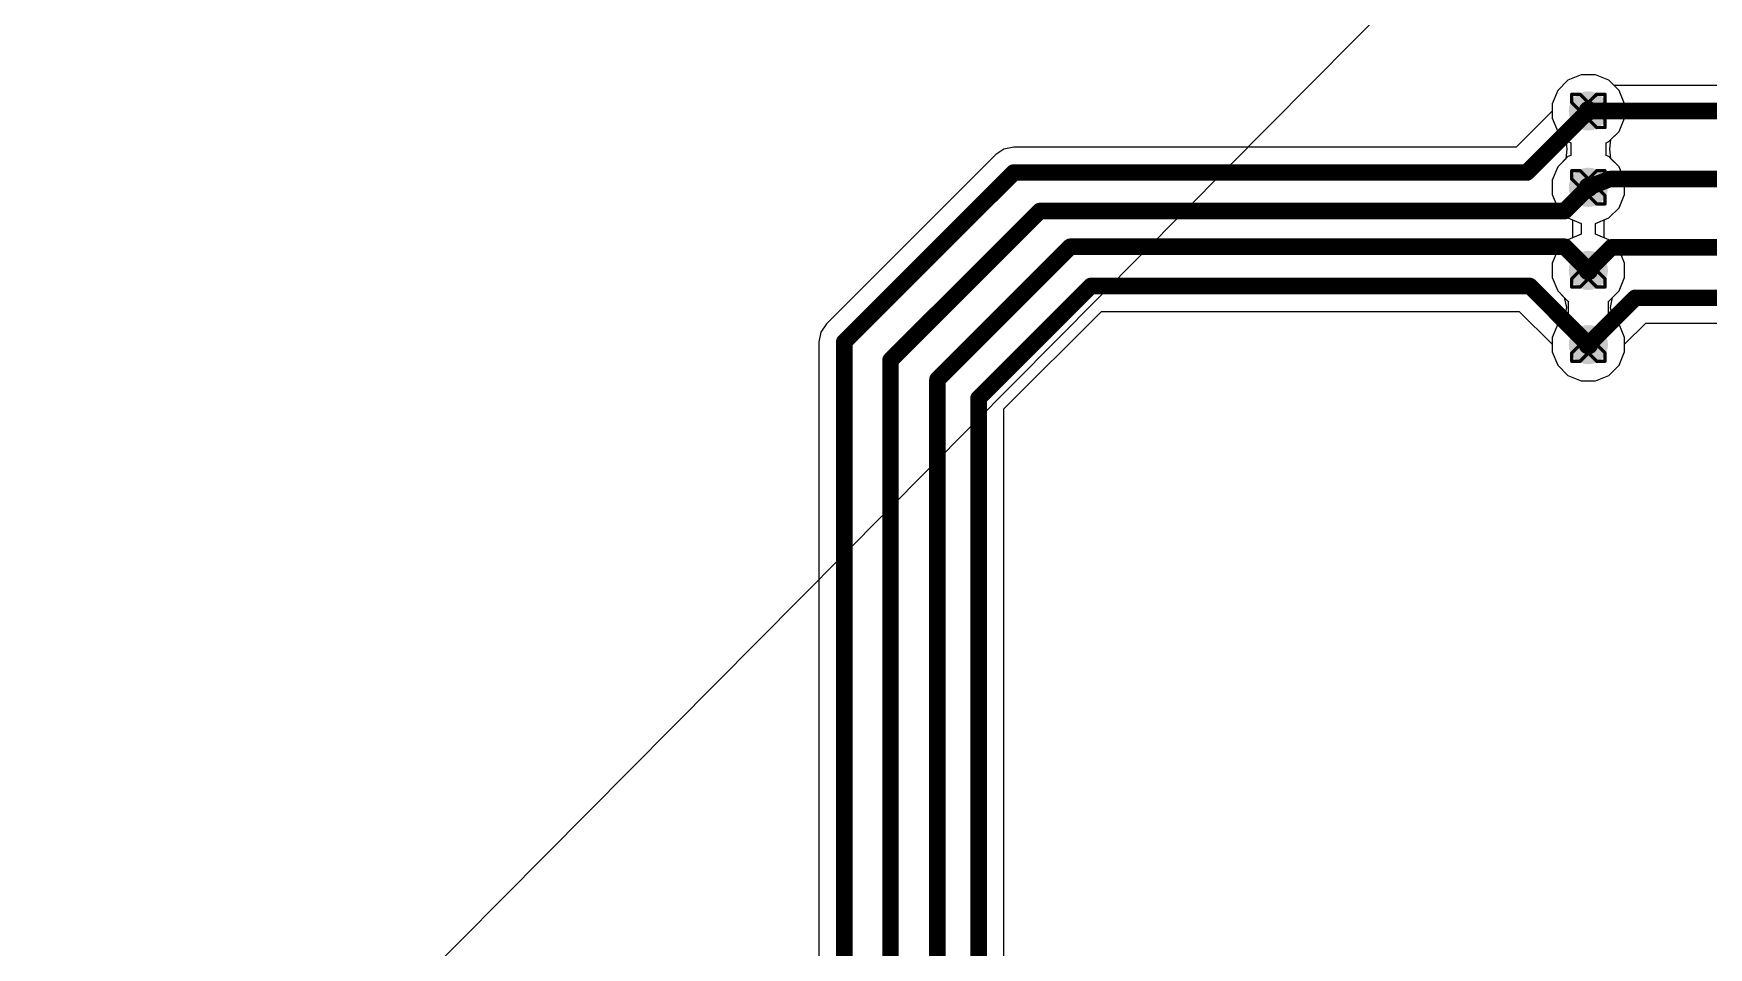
# Model space of a CAD drawing. Header units: inches. Extents: x -11 to 5379, y 0 to 5429.
# Drawn here: x 12.74 to 38.36, y 25.35 to 39.34 of the extents above; entities that cross this region are included whole.
import ezdxf

# ---------------------------------------------------------------- set-up
doc = ezdxf.new("R2010")
doc.units = ezdxf.units.IN
for name, color, linetype in [('Bottom Layer', 5, 'Continuous'), ('Bottom Solder', 6, 'Continuous'), ('Drill Drawing', 1, 'Continuous'), ('GND', 16, 'Continuous'), ('PWR', 76, 'Continuous'), ('Top Layer', 1, 'Continuous'), ('Top Solder', 216, 'Continuous'), ('Via Holes', 16, 'Continuous')]:
    doc.layers.add(name, color=color, linetype=linetype)

msp = doc.modelspace()

# ---------------------------------------------------------------- hatches: boundary and pattern name
at = {"layer": 'Bottom Layer'}
h = msp.add_hatch(color=5, dxfattribs=at)
edge = h.paths.add_edge_path()
edge.add_arc((36.525, 38.151), 0.3, 0, 360)
h = msp.add_hatch(color=5, dxfattribs=at)
edge = h.paths.add_edge_path()
edge.add_arc((36.525, 36.982), 0.3, 0, 360)
h = msp.add_hatch(color=5, dxfattribs=at)
edge = h.paths.add_edge_path()
edge.add_arc((36.525, 35.71), 0.3, 0, 360)
h = msp.add_hatch(color=5, dxfattribs=at)
edge = h.paths.add_edge_path()
edge.add_arc((36.525, 34.574), 0.3, 0, 360)
at = {"layer": 'GND'}
h = msp.add_hatch(color=16, dxfattribs=at)
edge = h.paths.add_edge_path()
edge.add_arc((36.525, 38.151), 0.3, 0, 360)
h = msp.add_hatch(color=16, dxfattribs=at)
edge = h.paths.add_edge_path()
edge.add_arc((36.525, 36.982), 0.3, 0, 360)
h = msp.add_hatch(color=16, dxfattribs=at)
edge = h.paths.add_edge_path()
edge.add_arc((36.525, 35.71), 0.3, 0, 360)
h = msp.add_hatch(color=16, dxfattribs=at)
edge = h.paths.add_edge_path()
edge.add_arc((36.525, 34.574), 0.3, 0, 360)
at = {"layer": 'PWR'}
h = msp.add_hatch(color=76, dxfattribs=at)
edge = h.paths.add_edge_path()
edge.add_arc((36.525, 38.151), 0.3, 0, 360)
h = msp.add_hatch(color=76, dxfattribs=at)
edge = h.paths.add_edge_path()
edge.add_arc((36.525, 36.982), 0.3, 0, 360)
h = msp.add_hatch(color=76, dxfattribs=at)
edge = h.paths.add_edge_path()
edge.add_arc((36.525, 35.71), 0.3, 0, 360)
h = msp.add_hatch(color=76, dxfattribs=at)
edge = h.paths.add_edge_path()
edge.add_arc((36.525, 34.574), 0.3, 0, 360)
at = {"layer": 'Top Layer'}
h = msp.add_hatch(color=1, dxfattribs=at)
edge = h.paths.add_edge_path()
edge.add_arc((36.525, 38.151), 0.3, 0, 360)
h = msp.add_hatch(color=1, dxfattribs=at)
edge = h.paths.add_edge_path()
edge.add_arc((36.525, 36.982), 0.3, 0, 360)
h = msp.add_hatch(color=1, dxfattribs=at)
edge = h.paths.add_edge_path()
edge.add_arc((36.525, 35.71), 0.3, 0, 360)
h = msp.add_hatch(color=1, dxfattribs=at)
edge = h.paths.add_edge_path()
edge.add_arc((36.525, 34.574), 0.3, 0, 360)
at = {"layer": 'Via Holes'}
h = msp.add_hatch(color=7, dxfattribs=at)
edge = h.paths.add_edge_path()
edge.add_arc((36.525, 38.151), 0.15, 0, 360)
h = msp.add_hatch(color=7, dxfattribs=at)
edge = h.paths.add_edge_path()
edge.add_arc((36.525, 36.982), 0.15, 0, 360)
h = msp.add_hatch(color=7, dxfattribs=at)
edge = h.paths.add_edge_path()
edge.add_arc((36.525, 35.71), 0.15, 0, 360)
h = msp.add_hatch(color=7, dxfattribs=at)
edge = h.paths.add_edge_path()
edge.add_arc((36.525, 34.574), 0.15, 0, 360)

# ---------------------------------------------------------------- linework, layer by layer
at = {"layer": 'Bottom Layer'}
for p, q in [((36.415, 38.705), (36.211, 38.62)), ((36.635, 38.705), (36.415, 38.705)), ((36.839, 38.62), (36.635, 38.705)), ((36.056, 38.465), (35.971, 38.261)), ((36.211, 38.62), (36.056, 38.465)), ((36.92, 38.539), (36.839, 38.62)), ((56.933, 38.539), (36.92, 38.539)), ((35.971, 38.261), (35.971, 38.041)), ((35.971, 38.041), (36.056, 37.837)), ((36.056, 37.837), (36.211, 37.681)), ((36.211, 37.681), (36.256, 37.663)), ((36.211, 37.452), (36.056, 37.296)), ((36.256, 37.47), (36.211, 37.452)), ((36.256, 37.663), (36.256, 37.47)), ((36.056, 37.296), (35.971, 37.093)), ((35.971, 37.093), (35.971, 36.872)), ((35.971, 36.872), (36.056, 36.669)), ((36.056, 36.669), (36.211, 36.513)), ((36.211, 36.513), (36.415, 36.428)), ((36.415, 36.428), (36.415, 36.264)), ((36.211, 36.18), (36.056, 36.024)), ((36.415, 36.264), (36.211, 36.18)), ((36.056, 36.024), (35.971, 35.82)), ((35.971, 35.82), (35.971, 35.6)), ((35.971, 35.6), (36.056, 35.396)), ((36.056, 35.396), (36.211, 35.24)), ((36.211, 35.24), (36.217, 35.238)), ((36.217, 35.238), (36.217, 35.046)), ((36.056, 34.888), (35.971, 34.684)), ((36.211, 35.044), (36.056, 34.888)), ((36.217, 35.046), (36.211, 35.044)), ((37.079, 34.579), (37.403, 34.902)), ((37.403, 34.902), (55.852, 34.902)), ((35.971, 34.684), (35.971, 34.464)), ((35.971, 34.464), (36.056, 34.26)), ((36.995, 34.26), (37.079, 34.464)), ((37.079, 34.464), (37.079, 34.579)), ((36.056, 34.26), (36.211, 34.104)), ((36.211, 34.104), (36.415, 34.02)), ((36.635, 34.02), (36.839, 34.104)), ((36.839, 34.104), (36.995, 34.26)), ((36.415, 34.02), (36.635, 34.02))]:
    msp.add_line(p, q, dxfattribs=at)
for points in [[(36.525, 38.151, 0.254, 0.254, 0), (57.328, 38.151, 0.254, 0.254, 0)], [(36.525, 36.982, 0.254, 0.254, 0), (36.847, 37.107, 0.254, 0.254, 0)], [(36.847, 37.107, 0.254, 0.254, 0), (57.328, 37.107, 0.254, 0.254, 0)], [(36.525, 35.71, 0.254, 0.254, 0), (36.878, 36.063, 0.254, 0.254, 0)], [(36.878, 36.063, 0.254, 0.254, 0), (57.328, 36.063, 0.254, 0.254, 0)], [(36.525, 34.574, 0.254, 0.254, 0), (37.242, 35.291, 0.254, 0.254, 0)], [(37.242, 35.291, 0.254, 0.254, 0), (56.013, 35.291, 0.254, 0.254, 0)]]:
    msp.add_lwpolyline(points, format="xyseb", dxfattribs=at)
for points in [[(36.462, 38.151, 0.127, 0.127, 1), (36.589, 38.151, 0.127, 0.127, 1)], [(36.783, 37.107, 0.127, 0.127, 1), (36.91, 37.107, 0.127, 0.127, 1)], [(36.783, 37.107, 0.127, 0.127, 1), (36.91, 37.107, 0.127, 0.127, 1)], [(36.462, 36.982, 0.127, 0.127, 1), (36.589, 36.982, 0.127, 0.127, 1)], [(36.815, 36.063, 0.127, 0.127, 1), (36.942, 36.063, 0.127, 0.127, 1)], [(36.815, 36.063, 0.127, 0.127, 1), (36.942, 36.063, 0.127, 0.127, 1)], [(36.462, 35.71, 0.127, 0.127, 1), (36.589, 35.71, 0.127, 0.127, 1)], [(37.179, 35.291, 0.127, 0.127, 1), (37.306, 35.291, 0.127, 0.127, 1)], [(37.179, 35.291, 0.127, 0.127, 1), (37.306, 35.291, 0.127, 0.127, 1)], [(36.462, 34.574, 0.127, 0.127, 1), (36.589, 34.574, 0.127, 0.127, 1)]]:
    msp.add_lwpolyline(points, format="xyseb", close=True, dxfattribs=at)
at = {"layer": 'Bottom Solder'}
msp.add_line((6.245, 12.319), (5379.208, 5429.208), dxfattribs=at)
at = {"layer": 'Drill Drawing'}
for points in [[(36.271, 38.278, 0.0508, 0.0508, 0), (36.271, 38.405, 0.0508, 0.0508, 0)], [(36.271, 38.405, 0.0508, 0.0508, 0), (36.398, 38.405, 0.0508, 0.0508, 0)], [(36.271, 38.278, 0.0508, 0.0508, 0), (36.398, 38.151, 0.0508, 0.0508, 0)], [(36.398, 38.405, 0.0508, 0.0508, 0), (36.525, 38.278, 0.0508, 0.0508, 0)], [(36.525, 38.278, 0.0508, 0.0508, 0), (36.652, 38.405, 0.0508, 0.0508, 0)], [(36.652, 38.405, 0.0508, 0.0508, 0), (36.779, 38.405, 0.0508, 0.0508, 0)], [(36.652, 38.151, 0.0508, 0.0508, 0), (36.779, 38.278, 0.0508, 0.0508, 0)], [(36.779, 38.278, 0.0508, 0.0508, 0), (36.779, 38.405, 0.0508, 0.0508, 0)], [(36.271, 38.024, 0.0508, 0.0508, 0), (36.398, 38.151, 0.0508, 0.0508, 0)], [(36.271, 37.897, 0.0508, 0.0508, 0), (36.271, 38.024, 0.0508, 0.0508, 0)], [(36.271, 37.897, 0.0508, 0.0508, 0), (36.398, 37.897, 0.0508, 0.0508, 0)], [(36.398, 37.897, 0.0508, 0.0508, 0), (36.525, 38.024, 0.0508, 0.0508, 0)], [(36.525, 38.024, 0.0508, 0.0508, 0), (36.652, 37.897, 0.0508, 0.0508, 0)], [(36.652, 38.151, 0.0508, 0.0508, 0), (36.779, 38.024, 0.0508, 0.0508, 0)], [(36.652, 37.897, 0.0508, 0.0508, 0), (36.779, 37.897, 0.0508, 0.0508, 0)], [(36.779, 37.897, 0.0508, 0.0508, 0), (36.779, 38.024, 0.0508, 0.0508, 0)], [(36.271, 37.109, 0.0508, 0.0508, 0), (36.271, 37.236, 0.0508, 0.0508, 0)], [(36.271, 37.236, 0.0508, 0.0508, 0), (36.398, 37.236, 0.0508, 0.0508, 0)], [(36.398, 37.236, 0.0508, 0.0508, 0), (36.525, 37.109, 0.0508, 0.0508, 0)], [(36.525, 37.109, 0.0508, 0.0508, 0), (36.652, 37.236, 0.0508, 0.0508, 0)], [(36.652, 37.236, 0.0508, 0.0508, 0), (36.779, 37.236, 0.0508, 0.0508, 0)], [(36.779, 37.109, 0.0508, 0.0508, 0), (36.779, 37.236, 0.0508, 0.0508, 0)], [(36.271, 37.109, 0.0508, 0.0508, 0), (36.398, 36.982, 0.0508, 0.0508, 0)], [(36.271, 36.855, 0.0508, 0.0508, 0), (36.398, 36.982, 0.0508, 0.0508, 0)], [(36.652, 36.982, 0.0508, 0.0508, 0), (36.779, 37.109, 0.0508, 0.0508, 0)], [(36.652, 36.982, 0.0508, 0.0508, 0), (36.779, 36.855, 0.0508, 0.0508, 0)], [(36.271, 36.728, 0.0508, 0.0508, 0), (36.271, 36.855, 0.0508, 0.0508, 0)], [(36.271, 36.728, 0.0508, 0.0508, 0), (36.398, 36.728, 0.0508, 0.0508, 0)], [(36.398, 36.728, 0.0508, 0.0508, 0), (36.525, 36.855, 0.0508, 0.0508, 0)], [(36.525, 36.855, 0.0508, 0.0508, 0), (36.652, 36.728, 0.0508, 0.0508, 0)], [(36.652, 36.728, 0.0508, 0.0508, 0), (36.779, 36.728, 0.0508, 0.0508, 0)], [(36.779, 36.728, 0.0508, 0.0508, 0), (36.779, 36.855, 0.0508, 0.0508, 0)], [(36.271, 35.837, 0.0508, 0.0508, 0), (36.271, 35.964, 0.0508, 0.0508, 0)], [(36.271, 35.964, 0.0508, 0.0508, 0), (36.398, 35.964, 0.0508, 0.0508, 0)], [(36.398, 35.964, 0.0508, 0.0508, 0), (36.525, 35.837, 0.0508, 0.0508, 0)], [(36.525, 35.837, 0.0508, 0.0508, 0), (36.652, 35.964, 0.0508, 0.0508, 0)], [(36.652, 35.964, 0.0508, 0.0508, 0), (36.779, 35.964, 0.0508, 0.0508, 0)], [(36.779, 35.837, 0.0508, 0.0508, 0), (36.779, 35.964, 0.0508, 0.0508, 0)], [(36.271, 35.837, 0.0508, 0.0508, 0), (36.398, 35.71, 0.0508, 0.0508, 0)], [(36.271, 35.583, 0.0508, 0.0508, 0), (36.398, 35.71, 0.0508, 0.0508, 0)], [(36.652, 35.71, 0.0508, 0.0508, 0), (36.779, 35.837, 0.0508, 0.0508, 0)], [(36.652, 35.71, 0.0508, 0.0508, 0), (36.779, 35.583, 0.0508, 0.0508, 0)], [(36.271, 35.456, 0.0508, 0.0508, 0), (36.271, 35.583, 0.0508, 0.0508, 0)], [(36.271, 35.456, 0.0508, 0.0508, 0), (36.398, 35.456, 0.0508, 0.0508, 0)], [(36.398, 35.456, 0.0508, 0.0508, 0), (36.525, 35.583, 0.0508, 0.0508, 0)], [(36.525, 35.583, 0.0508, 0.0508, 0), (36.652, 35.456, 0.0508, 0.0508, 0)], [(36.652, 35.456, 0.0508, 0.0508, 0), (36.779, 35.456, 0.0508, 0.0508, 0)], [(36.779, 35.456, 0.0508, 0.0508, 0), (36.779, 35.583, 0.0508, 0.0508, 0)], [(36.271, 34.701, 0.0508, 0.0508, 0), (36.271, 34.828, 0.0508, 0.0508, 0)], [(36.271, 34.828, 0.0508, 0.0508, 0), (36.398, 34.828, 0.0508, 0.0508, 0)], [(36.398, 34.828, 0.0508, 0.0508, 0), (36.525, 34.701, 0.0508, 0.0508, 0)], [(36.525, 34.701, 0.0508, 0.0508, 0), (36.652, 34.828, 0.0508, 0.0508, 0)], [(36.652, 34.828, 0.0508, 0.0508, 0), (36.779, 34.828, 0.0508, 0.0508, 0)], [(36.779, 34.701, 0.0508, 0.0508, 0), (36.779, 34.828, 0.0508, 0.0508, 0)], [(36.271, 34.701, 0.0508, 0.0508, 0), (36.398, 34.574, 0.0508, 0.0508, 0)], [(36.271, 34.447, 0.0508, 0.0508, 0), (36.398, 34.574, 0.0508, 0.0508, 0)], [(36.652, 34.574, 0.0508, 0.0508, 0), (36.779, 34.701, 0.0508, 0.0508, 0)], [(36.652, 34.574, 0.0508, 0.0508, 0), (36.779, 34.447, 0.0508, 0.0508, 0)], [(36.271, 34.32, 0.0508, 0.0508, 0), (36.271, 34.447, 0.0508, 0.0508, 0)], [(36.271, 34.32, 0.0508, 0.0508, 0), (36.398, 34.32, 0.0508, 0.0508, 0)], [(36.398, 34.32, 0.0508, 0.0508, 0), (36.525, 34.447, 0.0508, 0.0508, 0)], [(36.525, 34.447, 0.0508, 0.0508, 0), (36.652, 34.32, 0.0508, 0.0508, 0)], [(36.652, 34.32, 0.0508, 0.0508, 0), (36.779, 34.32, 0.0508, 0.0508, 0)], [(36.779, 34.32, 0.0508, 0.0508, 0), (36.779, 34.447, 0.0508, 0.0508, 0)]]:
    msp.add_lwpolyline(points, format="xyseb", dxfattribs=at)
for points in [[(36.258, 38.405, 0.0254, 0.0254, 1), (36.284, 38.405, 0.0254, 0.0254, 1)], [(36.258, 38.405, 0.0254, 0.0254, 1), (36.284, 38.405, 0.0254, 0.0254, 1)], [(36.258, 38.278, 0.0254, 0.0254, 1), (36.284, 38.278, 0.0254, 0.0254, 1)], [(36.258, 38.278, 0.0254, 0.0254, 1), (36.284, 38.278, 0.0254, 0.0254, 1)], [(36.386, 38.405, 0.0254, 0.0254, 1), (36.411, 38.405, 0.0254, 0.0254, 1)], [(36.386, 38.405, 0.0254, 0.0254, 1), (36.411, 38.405, 0.0254, 0.0254, 1)], [(36.513, 38.278, 0.0254, 0.0254, 1), (36.538, 38.278, 0.0254, 0.0254, 1)], [(36.513, 38.278, 0.0254, 0.0254, 1), (36.538, 38.278, 0.0254, 0.0254, 1)], [(36.639, 38.405, 0.0254, 0.0254, 1), (36.665, 38.405, 0.0254, 0.0254, 1)], [(36.639, 38.405, 0.0254, 0.0254, 1), (36.665, 38.405, 0.0254, 0.0254, 1)], [(36.767, 38.405, 0.0254, 0.0254, 1), (36.792, 38.405, 0.0254, 0.0254, 1)], [(36.767, 38.405, 0.0254, 0.0254, 1), (36.792, 38.405, 0.0254, 0.0254, 1)], [(36.767, 38.278, 0.0254, 0.0254, 1), (36.792, 38.278, 0.0254, 0.0254, 1)], [(36.767, 38.278, 0.0254, 0.0254, 1), (36.792, 38.278, 0.0254, 0.0254, 1)], [(36.258, 38.024, 0.0254, 0.0254, 1), (36.284, 38.024, 0.0254, 0.0254, 1)], [(36.258, 38.024, 0.0254, 0.0254, 1), (36.284, 38.024, 0.0254, 0.0254, 1)], [(36.258, 37.897, 0.0254, 0.0254, 1), (36.284, 37.897, 0.0254, 0.0254, 1)], [(36.258, 37.897, 0.0254, 0.0254, 1), (36.284, 37.897, 0.0254, 0.0254, 1)], [(36.386, 38.151, 0.0254, 0.0254, 1), (36.411, 38.151, 0.0254, 0.0254, 1)], [(36.386, 38.151, 0.0254, 0.0254, 1), (36.411, 38.151, 0.0254, 0.0254, 1)], [(36.386, 37.897, 0.0254, 0.0254, 1), (36.411, 37.897, 0.0254, 0.0254, 1)], [(36.386, 37.897, 0.0254, 0.0254, 1), (36.411, 37.897, 0.0254, 0.0254, 1)], [(36.513, 38.024, 0.0254, 0.0254, 1), (36.538, 38.024, 0.0254, 0.0254, 1)], [(36.513, 38.024, 0.0254, 0.0254, 1), (36.538, 38.024, 0.0254, 0.0254, 1)], [(36.639, 38.151, 0.0254, 0.0254, 1), (36.665, 38.151, 0.0254, 0.0254, 1)], [(36.639, 38.151, 0.0254, 0.0254, 1), (36.665, 38.151, 0.0254, 0.0254, 1)], [(36.639, 37.897, 0.0254, 0.0254, 1), (36.665, 37.897, 0.0254, 0.0254, 1)], [(36.639, 37.897, 0.0254, 0.0254, 1), (36.665, 37.897, 0.0254, 0.0254, 1)], [(36.767, 38.024, 0.0254, 0.0254, 1), (36.792, 38.024, 0.0254, 0.0254, 1)], [(36.767, 38.024, 0.0254, 0.0254, 1), (36.792, 38.024, 0.0254, 0.0254, 1)], [(36.767, 37.897, 0.0254, 0.0254, 1), (36.792, 37.897, 0.0254, 0.0254, 1)], [(36.767, 37.897, 0.0254, 0.0254, 1), (36.792, 37.897, 0.0254, 0.0254, 1)], [(36.258, 37.236, 0.0254, 0.0254, 1), (36.284, 37.236, 0.0254, 0.0254, 1)], [(36.258, 37.236, 0.0254, 0.0254, 1), (36.284, 37.236, 0.0254, 0.0254, 1)], [(36.386, 37.236, 0.0254, 0.0254, 1), (36.411, 37.236, 0.0254, 0.0254, 1)], [(36.386, 37.236, 0.0254, 0.0254, 1), (36.411, 37.236, 0.0254, 0.0254, 1)], [(36.639, 37.236, 0.0254, 0.0254, 1), (36.665, 37.236, 0.0254, 0.0254, 1)], [(36.639, 37.236, 0.0254, 0.0254, 1), (36.665, 37.236, 0.0254, 0.0254, 1)], [(36.767, 37.236, 0.0254, 0.0254, 1), (36.792, 37.236, 0.0254, 0.0254, 1)], [(36.767, 37.236, 0.0254, 0.0254, 1), (36.792, 37.236, 0.0254, 0.0254, 1)], [(36.258, 37.109, 0.0254, 0.0254, 1), (36.284, 37.109, 0.0254, 0.0254, 1)], [(36.258, 37.109, 0.0254, 0.0254, 1), (36.284, 37.109, 0.0254, 0.0254, 1)], [(36.386, 36.982, 0.0254, 0.0254, 1), (36.411, 36.982, 0.0254, 0.0254, 1)], [(36.386, 36.982, 0.0254, 0.0254, 1), (36.411, 36.982, 0.0254, 0.0254, 1)], [(36.513, 37.109, 0.0254, 0.0254, 1), (36.538, 37.109, 0.0254, 0.0254, 1)], [(36.513, 37.109, 0.0254, 0.0254, 1), (36.538, 37.109, 0.0254, 0.0254, 1)], [(36.639, 36.982, 0.0254, 0.0254, 1), (36.665, 36.982, 0.0254, 0.0254, 1)], [(36.639, 36.982, 0.0254, 0.0254, 1), (36.665, 36.982, 0.0254, 0.0254, 1)], [(36.767, 37.109, 0.0254, 0.0254, 1), (36.792, 37.109, 0.0254, 0.0254, 1)], [(36.767, 37.109, 0.0254, 0.0254, 1), (36.792, 37.109, 0.0254, 0.0254, 1)], [(36.258, 36.855, 0.0254, 0.0254, 1), (36.284, 36.855, 0.0254, 0.0254, 1)], [(36.258, 36.855, 0.0254, 0.0254, 1), (36.284, 36.855, 0.0254, 0.0254, 1)], [(36.258, 36.728, 0.0254, 0.0254, 1), (36.284, 36.728, 0.0254, 0.0254, 1)], [(36.258, 36.728, 0.0254, 0.0254, 1), (36.284, 36.728, 0.0254, 0.0254, 1)], [(36.386, 36.728, 0.0254, 0.0254, 1), (36.411, 36.728, 0.0254, 0.0254, 1)], [(36.386, 36.728, 0.0254, 0.0254, 1), (36.411, 36.728, 0.0254, 0.0254, 1)], [(36.513, 36.855, 0.0254, 0.0254, 1), (36.538, 36.855, 0.0254, 0.0254, 1)], [(36.513, 36.855, 0.0254, 0.0254, 1), (36.538, 36.855, 0.0254, 0.0254, 1)], [(36.639, 36.728, 0.0254, 0.0254, 1), (36.665, 36.728, 0.0254, 0.0254, 1)], [(36.639, 36.728, 0.0254, 0.0254, 1), (36.665, 36.728, 0.0254, 0.0254, 1)], [(36.767, 36.855, 0.0254, 0.0254, 1), (36.792, 36.855, 0.0254, 0.0254, 1)], [(36.767, 36.855, 0.0254, 0.0254, 1), (36.792, 36.855, 0.0254, 0.0254, 1)], [(36.767, 36.728, 0.0254, 0.0254, 1), (36.792, 36.728, 0.0254, 0.0254, 1)], [(36.767, 36.728, 0.0254, 0.0254, 1), (36.792, 36.728, 0.0254, 0.0254, 1)], [(36.258, 35.964, 0.0254, 0.0254, 1), (36.284, 35.964, 0.0254, 0.0254, 1)], [(36.258, 35.964, 0.0254, 0.0254, 1), (36.284, 35.964, 0.0254, 0.0254, 1)], [(36.386, 35.964, 0.0254, 0.0254, 1), (36.411, 35.964, 0.0254, 0.0254, 1)], [(36.386, 35.964, 0.0254, 0.0254, 1), (36.411, 35.964, 0.0254, 0.0254, 1)], [(36.639, 35.964, 0.0254, 0.0254, 1), (36.665, 35.964, 0.0254, 0.0254, 1)], [(36.639, 35.964, 0.0254, 0.0254, 1), (36.665, 35.964, 0.0254, 0.0254, 1)], [(36.767, 35.964, 0.0254, 0.0254, 1), (36.792, 35.964, 0.0254, 0.0254, 1)], [(36.767, 35.964, 0.0254, 0.0254, 1), (36.792, 35.964, 0.0254, 0.0254, 1)], [(36.258, 35.837, 0.0254, 0.0254, 1), (36.284, 35.837, 0.0254, 0.0254, 1)], [(36.258, 35.837, 0.0254, 0.0254, 1), (36.284, 35.837, 0.0254, 0.0254, 1)], [(36.386, 35.71, 0.0254, 0.0254, 1), (36.411, 35.71, 0.0254, 0.0254, 1)], [(36.386, 35.71, 0.0254, 0.0254, 1), (36.411, 35.71, 0.0254, 0.0254, 1)], [(36.513, 35.837, 0.0254, 0.0254, 1), (36.538, 35.837, 0.0254, 0.0254, 1)], [(36.513, 35.837, 0.0254, 0.0254, 1), (36.538, 35.837, 0.0254, 0.0254, 1)], [(36.639, 35.71, 0.0254, 0.0254, 1), (36.665, 35.71, 0.0254, 0.0254, 1)], [(36.639, 35.71, 0.0254, 0.0254, 1), (36.665, 35.71, 0.0254, 0.0254, 1)], [(36.767, 35.837, 0.0254, 0.0254, 1), (36.792, 35.837, 0.0254, 0.0254, 1)], [(36.767, 35.837, 0.0254, 0.0254, 1), (36.792, 35.837, 0.0254, 0.0254, 1)], [(36.258, 35.583, 0.0254, 0.0254, 1), (36.284, 35.583, 0.0254, 0.0254, 1)], [(36.258, 35.583, 0.0254, 0.0254, 1), (36.284, 35.583, 0.0254, 0.0254, 1)], [(36.258, 35.456, 0.0254, 0.0254, 1), (36.284, 35.456, 0.0254, 0.0254, 1)], [(36.258, 35.456, 0.0254, 0.0254, 1), (36.284, 35.456, 0.0254, 0.0254, 1)], [(36.386, 35.456, 0.0254, 0.0254, 1), (36.411, 35.456, 0.0254, 0.0254, 1)], [(36.386, 35.456, 0.0254, 0.0254, 1), (36.411, 35.456, 0.0254, 0.0254, 1)], [(36.513, 35.583, 0.0254, 0.0254, 1), (36.538, 35.583, 0.0254, 0.0254, 1)], [(36.513, 35.583, 0.0254, 0.0254, 1), (36.538, 35.583, 0.0254, 0.0254, 1)], [(36.639, 35.456, 0.0254, 0.0254, 1), (36.665, 35.456, 0.0254, 0.0254, 1)], [(36.639, 35.456, 0.0254, 0.0254, 1), (36.665, 35.456, 0.0254, 0.0254, 1)], [(36.767, 35.583, 0.0254, 0.0254, 1), (36.792, 35.583, 0.0254, 0.0254, 1)], [(36.767, 35.583, 0.0254, 0.0254, 1), (36.792, 35.583, 0.0254, 0.0254, 1)], [(36.767, 35.456, 0.0254, 0.0254, 1), (36.792, 35.456, 0.0254, 0.0254, 1)], [(36.767, 35.456, 0.0254, 0.0254, 1), (36.792, 35.456, 0.0254, 0.0254, 1)], [(36.258, 34.828, 0.0254, 0.0254, 1), (36.284, 34.828, 0.0254, 0.0254, 1)], [(36.258, 34.828, 0.0254, 0.0254, 1), (36.284, 34.828, 0.0254, 0.0254, 1)], [(36.386, 34.828, 0.0254, 0.0254, 1), (36.411, 34.828, 0.0254, 0.0254, 1)], [(36.386, 34.828, 0.0254, 0.0254, 1), (36.411, 34.828, 0.0254, 0.0254, 1)], [(36.639, 34.828, 0.0254, 0.0254, 1), (36.665, 34.828, 0.0254, 0.0254, 1)], [(36.639, 34.828, 0.0254, 0.0254, 1), (36.665, 34.828, 0.0254, 0.0254, 1)], [(36.767, 34.828, 0.0254, 0.0254, 1), (36.792, 34.828, 0.0254, 0.0254, 1)], [(36.767, 34.828, 0.0254, 0.0254, 1), (36.792, 34.828, 0.0254, 0.0254, 1)], [(36.258, 34.701, 0.0254, 0.0254, 1), (36.284, 34.701, 0.0254, 0.0254, 1)], [(36.258, 34.701, 0.0254, 0.0254, 1), (36.284, 34.701, 0.0254, 0.0254, 1)], [(36.386, 34.574, 0.0254, 0.0254, 1), (36.411, 34.574, 0.0254, 0.0254, 1)], [(36.386, 34.574, 0.0254, 0.0254, 1), (36.411, 34.574, 0.0254, 0.0254, 1)], [(36.513, 34.701, 0.0254, 0.0254, 1), (36.538, 34.701, 0.0254, 0.0254, 1)], [(36.513, 34.701, 0.0254, 0.0254, 1), (36.538, 34.701, 0.0254, 0.0254, 1)], [(36.639, 34.574, 0.0254, 0.0254, 1), (36.665, 34.574, 0.0254, 0.0254, 1)], [(36.639, 34.574, 0.0254, 0.0254, 1), (36.665, 34.574, 0.0254, 0.0254, 1)], [(36.767, 34.701, 0.0254, 0.0254, 1), (36.792, 34.701, 0.0254, 0.0254, 1)], [(36.767, 34.701, 0.0254, 0.0254, 1), (36.792, 34.701, 0.0254, 0.0254, 1)], [(36.258, 34.447, 0.0254, 0.0254, 1), (36.284, 34.447, 0.0254, 0.0254, 1)], [(36.258, 34.447, 0.0254, 0.0254, 1), (36.284, 34.447, 0.0254, 0.0254, 1)], [(36.258, 34.32, 0.0254, 0.0254, 1), (36.284, 34.32, 0.0254, 0.0254, 1)], [(36.258, 34.32, 0.0254, 0.0254, 1), (36.284, 34.32, 0.0254, 0.0254, 1)], [(36.386, 34.32, 0.0254, 0.0254, 1), (36.411, 34.32, 0.0254, 0.0254, 1)], [(36.386, 34.32, 0.0254, 0.0254, 1), (36.411, 34.32, 0.0254, 0.0254, 1)], [(36.513, 34.447, 0.0254, 0.0254, 1), (36.538, 34.447, 0.0254, 0.0254, 1)], [(36.513, 34.447, 0.0254, 0.0254, 1), (36.538, 34.447, 0.0254, 0.0254, 1)], [(36.639, 34.32, 0.0254, 0.0254, 1), (36.665, 34.32, 0.0254, 0.0254, 1)], [(36.639, 34.32, 0.0254, 0.0254, 1), (36.665, 34.32, 0.0254, 0.0254, 1)], [(36.767, 34.447, 0.0254, 0.0254, 1), (36.792, 34.447, 0.0254, 0.0254, 1)], [(36.767, 34.447, 0.0254, 0.0254, 1), (36.792, 34.447, 0.0254, 0.0254, 1)], [(36.767, 34.32, 0.0254, 0.0254, 1), (36.792, 34.32, 0.0254, 0.0254, 1)], [(36.767, 34.32, 0.0254, 0.0254, 1), (36.792, 34.32, 0.0254, 0.0254, 1)]]:
    msp.add_lwpolyline(points, format="xyseb", close=True, dxfattribs=at)
at = {"layer": 'GND'}
for p, q in [((36.415, 38.705), (36.211, 38.62)), ((36.635, 38.705), (36.415, 38.705)), ((36.839, 38.62), (36.635, 38.705)), ((36.056, 38.465), (35.971, 38.261)), ((36.211, 38.62), (36.056, 38.465)), ((36.995, 38.465), (36.839, 38.62)), ((37.079, 38.261), (36.995, 38.465)), ((35.971, 38.261), (35.971, 38.041)), ((37.079, 38.041), (37.079, 38.261)), ((35.971, 38.041), (36.056, 37.837)), ((36.995, 37.837), (37.079, 38.041)), ((36.056, 37.837), (36.179, 37.714)), ((36.179, 37.714), (36.197, 37.567)), ((36.853, 37.567), (36.871, 37.714)), ((36.871, 37.714), (36.995, 37.837)), ((36.179, 37.42), (36.056, 37.296)), ((36.197, 37.567), (36.179, 37.42)), ((36.871, 37.42), (36.853, 37.567)), ((36.995, 37.296), (36.871, 37.42)), ((36.056, 37.296), (35.971, 37.093)), ((37.079, 37.093), (36.995, 37.296)), ((35.971, 37.093), (35.971, 36.872)), ((37.079, 36.872), (37.079, 37.093)), ((35.971, 36.872), (36.056, 36.669)), ((36.056, 36.669), (36.211, 36.513)), ((36.839, 36.513), (36.995, 36.669)), ((36.995, 36.669), (37.079, 36.872)), ((36.211, 36.513), (36.282, 36.484)), ((36.282, 36.484), (36.282, 36.209)), ((36.769, 36.484), (36.839, 36.513)), ((36.769, 36.209), (36.769, 36.484)), ((36.211, 36.18), (36.056, 36.024)), ((36.282, 36.209), (36.211, 36.18)), ((36.839, 36.18), (36.769, 36.209)), ((36.995, 36.024), (36.839, 36.18)), ((36.056, 36.024), (35.971, 35.82)), ((37.079, 35.82), (36.995, 36.024)), ((35.971, 35.82), (35.971, 35.6)), ((37.079, 35.6), (37.079, 35.82)), ((35.971, 35.6), (36.056, 35.396)), ((36.056, 35.396), (36.156, 35.296)), ((36.894, 35.296), (36.995, 35.396)), ((36.995, 35.396), (37.079, 35.6)), ((36.156, 35.296), (36.19, 35.142)), ((36.19, 35.142), (36.156, 34.988)), ((36.861, 35.142), (36.894, 35.296)), ((36.894, 34.988), (36.861, 35.142)), ((36.056, 34.888), (35.971, 34.684)), ((36.156, 34.988), (36.056, 34.888)), ((36.995, 34.888), (36.894, 34.988)), ((37.079, 34.684), (36.995, 34.888)), ((35.971, 34.684), (35.971, 34.464)), ((37.079, 34.464), (37.079, 34.684)), ((35.971, 34.464), (36.056, 34.26)), ((36.995, 34.26), (37.079, 34.464)), ((36.056, 34.26), (36.211, 34.104)), ((36.211, 34.104), (36.415, 34.02)), ((36.635, 34.02), (36.839, 34.104)), ((36.839, 34.104), (36.995, 34.26)), ((36.415, 34.02), (36.635, 34.02))]:
    msp.add_line(p, q, dxfattribs=at)
at = {"layer": 'PWR'}
for p, q in [((36.415, 38.705), (36.211, 38.62)), ((36.635, 38.705), (36.415, 38.705)), ((36.839, 38.62), (36.635, 38.705)), ((36.056, 38.465), (35.971, 38.261)), ((36.211, 38.62), (36.056, 38.465)), ((36.995, 38.465), (36.839, 38.62)), ((37.079, 38.261), (36.995, 38.465)), ((35.971, 38.261), (35.971, 38.041)), ((37.079, 38.041), (37.079, 38.261)), ((35.971, 38.041), (36.056, 37.837)), ((36.995, 37.837), (37.079, 38.041)), ((36.056, 37.837), (36.179, 37.714)), ((36.179, 37.714), (36.197, 37.567)), ((36.853, 37.567), (36.871, 37.714)), ((36.871, 37.714), (36.995, 37.837)), ((36.179, 37.42), (36.056, 37.296)), ((36.197, 37.567), (36.179, 37.42)), ((36.871, 37.42), (36.853, 37.567)), ((36.995, 37.296), (36.871, 37.42)), ((36.056, 37.296), (35.971, 37.093)), ((37.079, 37.093), (36.995, 37.296)), ((35.971, 37.093), (35.971, 36.872)), ((37.079, 36.872), (37.079, 37.093)), ((35.971, 36.872), (36.056, 36.669)), ((36.056, 36.669), (36.211, 36.513)), ((36.839, 36.513), (36.995, 36.669)), ((36.995, 36.669), (37.079, 36.872)), ((36.211, 36.513), (36.282, 36.484)), ((36.282, 36.484), (36.282, 36.209)), ((36.769, 36.484), (36.839, 36.513)), ((36.769, 36.209), (36.769, 36.484)), ((36.211, 36.18), (36.056, 36.024)), ((36.282, 36.209), (36.211, 36.18)), ((36.839, 36.18), (36.769, 36.209)), ((36.995, 36.024), (36.839, 36.18)), ((36.056, 36.024), (35.971, 35.82)), ((37.079, 35.82), (36.995, 36.024)), ((35.971, 35.82), (35.971, 35.6)), ((37.079, 35.6), (37.079, 35.82)), ((35.971, 35.6), (36.056, 35.396)), ((36.056, 35.396), (36.156, 35.296)), ((36.894, 35.296), (36.995, 35.396)), ((36.995, 35.396), (37.079, 35.6)), ((36.156, 35.296), (36.19, 35.142)), ((36.19, 35.142), (36.156, 34.988)), ((36.861, 35.142), (36.894, 35.296)), ((36.894, 34.988), (36.861, 35.142)), ((36.056, 34.888), (35.971, 34.684)), ((36.156, 34.988), (36.056, 34.888)), ((36.995, 34.888), (36.894, 34.988)), ((37.079, 34.684), (36.995, 34.888)), ((35.971, 34.684), (35.971, 34.464)), ((37.079, 34.464), (37.079, 34.684)), ((35.971, 34.464), (36.056, 34.26)), ((36.995, 34.26), (37.079, 34.464)), ((36.056, 34.26), (36.211, 34.104)), ((36.211, 34.104), (36.415, 34.02)), ((36.635, 34.02), (36.839, 34.104)), ((36.839, 34.104), (36.995, 34.26)), ((36.415, 34.02), (36.635, 34.02))]:
    msp.add_line(p, q, dxfattribs=at)
at = {"layer": 'Top Layer'}
for p, q in [((36.415, 38.705), (36.211, 38.62)), ((36.635, 38.705), (36.415, 38.705)), ((36.839, 38.62), (36.635, 38.705)), ((36.056, 38.465), (35.971, 38.261)), ((36.211, 38.62), (36.056, 38.465)), ((36.995, 38.465), (36.839, 38.62)), ((37.079, 38.261), (36.995, 38.465)), ((35.971, 38.261), (35.971, 38.146)), ((37.079, 38.041), (37.079, 38.261)), ((35.971, 38.146), (35.422, 37.597)), ((36.995, 37.837), (37.079, 38.041)), ((36.795, 37.663), (36.839, 37.681)), ((36.839, 37.681), (36.995, 37.837)), ((27.46, 37.483), (24.869, 34.892)), ((27.586, 37.567), (27.46, 37.483)), ((27.735, 37.597), (27.586, 37.567)), ((35.422, 37.597), (27.735, 37.597)), ((36.795, 37.47), (36.795, 37.663)), ((36.839, 37.452), (36.795, 37.47)), ((36.995, 37.296), (36.839, 37.452)), ((37.079, 37.093), (36.995, 37.296)), ((37.079, 36.872), (37.079, 37.093)), ((36.839, 36.513), (36.995, 36.669)), ((36.995, 36.669), (37.079, 36.872)), ((36.635, 36.428), (36.839, 36.513)), ((36.635, 36.264), (36.635, 36.428)), ((36.839, 36.18), (36.635, 36.264)), ((36.995, 36.024), (36.839, 36.18)), ((37.079, 35.82), (36.995, 36.024)), ((37.079, 35.6), (37.079, 35.82)), ((36.839, 35.24), (36.995, 35.396)), ((36.995, 35.396), (37.079, 35.6)), ((36.834, 35.238), (36.839, 35.24)), ((36.834, 35.046), (36.834, 35.238)), ((24.869, 34.892), (24.785, 34.766)), ((27.586, 33.593), (29.077, 35.083)), ((29.077, 35.083), (35.467, 35.083)), ((35.467, 35.083), (35.971, 34.579)), ((36.839, 35.044), (36.834, 35.046)), ((36.995, 34.888), (36.839, 35.044)), ((37.079, 34.684), (36.995, 34.888)), ((24.785, 34.766), (24.755, 34.617)), ((24.755, 34.617), (24.755, 24.466)), ((37.079, 34.464), (37.079, 34.684)), ((35.971, 34.579), (35.971, 34.464)), ((35.971, 34.464), (36.056, 34.26)), ((36.995, 34.26), (37.079, 34.464)), ((36.056, 34.26), (36.211, 34.104)), ((36.211, 34.104), (36.415, 34.02)), ((36.635, 34.02), (36.839, 34.104)), ((36.839, 34.104), (36.995, 34.26)), ((36.415, 34.02), (36.635, 34.02)), ((27.586, 24.501), (27.586, 33.593))]:
    msp.add_line(p, q, dxfattribs=at)
for points in [[(35.583, 37.208, 0.254, 0.254, 0), (36.525, 38.151, 0.254, 0.254, 0)], [(25.144, 34.617, 0.254, 0.254, 0), (27.735, 37.208, 0.254, 0.254, 0)], [(27.735, 37.208, 0.254, 0.254, 0), (35.583, 37.208, 0.254, 0.254, 0)], [(36.161, 36.618, 0.254, 0.254, 0), (36.525, 36.982, 0.254, 0.254, 0)], [(25.85, 34.336, 0.254, 0.254, 0), (28.132, 36.618, 0.254, 0.254, 0)], [(28.132, 36.618, 0.254, 0.254, 0), (36.161, 36.618, 0.254, 0.254, 0)], [(26.568, 34.041, 0.254, 0.254, 0), (28.599, 36.072, 0.254, 0.254, 0)], [(28.599, 36.072, 0.254, 0.254, 0), (36.164, 36.072, 0.254, 0.254, 0)], [(36.164, 36.072, 0.254, 0.254, 0), (36.525, 35.71, 0.254, 0.254, 0)], [(27.198, 33.754, 0.254, 0.254, 0), (28.916, 35.472, 0.254, 0.254, 0)], [(28.916, 35.472, 0.254, 0.254, 0), (35.628, 35.472, 0.254, 0.254, 0)], [(35.628, 35.472, 0.254, 0.254, 0), (36.525, 34.574, 0.254, 0.254, 0)], [(25.144, 24.306, 0.254, 0.254, 0), (25.144, 34.617, 0.254, 0.254, 0)], [(25.85, 23.649, 0.254, 0.254, 0), (25.85, 34.336, 0.254, 0.254, 0)], [(26.568, 23.628, 0.254, 0.254, 0), (26.568, 34.041, 0.254, 0.254, 0)], [(27.198, 24.34, 0.254, 0.254, 0), (27.198, 33.754, 0.254, 0.254, 0)]]:
    msp.add_lwpolyline(points, format="xyseb", dxfattribs=at)
for points in [[(36.462, 38.151, 0.127, 0.127, 1), (36.589, 38.151, 0.127, 0.127, 1)], [(27.671, 37.208, 0.127, 0.127, 1), (27.798, 37.208, 0.127, 0.127, 1)], [(27.671, 37.208, 0.127, 0.127, 1), (27.798, 37.208, 0.127, 0.127, 1)], [(35.519, 37.208, 0.127, 0.127, 1), (35.646, 37.208, 0.127, 0.127, 1)], [(35.519, 37.208, 0.127, 0.127, 1), (35.646, 37.208, 0.127, 0.127, 1)], [(36.462, 36.982, 0.127, 0.127, 1), (36.589, 36.982, 0.127, 0.127, 1)], [(28.068, 36.618, 0.127, 0.127, 1), (28.195, 36.618, 0.127, 0.127, 1)], [(28.068, 36.618, 0.127, 0.127, 1), (28.195, 36.618, 0.127, 0.127, 1)], [(36.097, 36.618, 0.127, 0.127, 1), (36.224, 36.618, 0.127, 0.127, 1)], [(36.097, 36.618, 0.127, 0.127, 1), (36.224, 36.618, 0.127, 0.127, 1)], [(28.535, 36.072, 0.127, 0.127, 1), (28.662, 36.072, 0.127, 0.127, 1)], [(28.535, 36.072, 0.127, 0.127, 1), (28.662, 36.072, 0.127, 0.127, 1)], [(36.1, 36.072, 0.127, 0.127, 1), (36.227, 36.072, 0.127, 0.127, 1)], [(36.1, 36.072, 0.127, 0.127, 1), (36.227, 36.072, 0.127, 0.127, 1)], [(36.462, 35.71, 0.127, 0.127, 1), (36.589, 35.71, 0.127, 0.127, 1)], [(28.852, 35.472, 0.127, 0.127, 1), (28.979, 35.472, 0.127, 0.127, 1)], [(28.852, 35.472, 0.127, 0.127, 1), (28.979, 35.472, 0.127, 0.127, 1)], [(35.564, 35.472, 0.127, 0.127, 1), (35.691, 35.472, 0.127, 0.127, 1)], [(35.564, 35.472, 0.127, 0.127, 1), (35.691, 35.472, 0.127, 0.127, 1)], [(25.08, 34.617, 0.127, 0.127, 1), (25.207, 34.617, 0.127, 0.127, 1)], [(25.08, 34.617, 0.127, 0.127, 1), (25.207, 34.617, 0.127, 0.127, 1)], [(36.462, 34.574, 0.127, 0.127, 1), (36.589, 34.574, 0.127, 0.127, 1)], [(25.787, 34.336, 0.127, 0.127, 1), (25.914, 34.336, 0.127, 0.127, 1)], [(25.787, 34.336, 0.127, 0.127, 1), (25.914, 34.336, 0.127, 0.127, 1)], [(26.505, 34.041, 0.127, 0.127, 1), (26.632, 34.041, 0.127, 0.127, 1)], [(26.505, 34.041, 0.127, 0.127, 1), (26.632, 34.041, 0.127, 0.127, 1)], [(27.134, 33.754, 0.127, 0.127, 1), (27.261, 33.754, 0.127, 0.127, 1)], [(27.134, 33.754, 0.127, 0.127, 1), (27.261, 33.754, 0.127, 0.127, 1)]]:
    msp.add_lwpolyline(points, format="xyseb", close=True, dxfattribs=at)
at = {"layer": 'Top Solder'}
msp.add_line((6.245, 12.319), (5379.208, 5429.208), dxfattribs=at)

doc.saveas('drawing.dxf')
